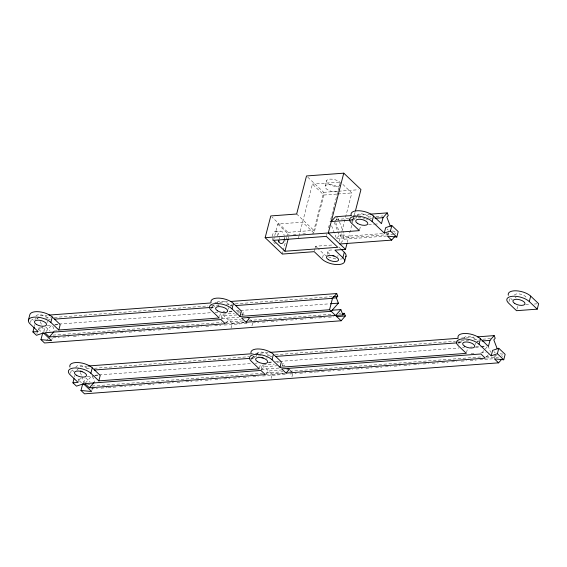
<?xml version="1.0" encoding="UTF-8"?>
<svg xmlns="http://www.w3.org/2000/svg" width="567" height="567" viewBox="0 0 567 567"><rect width="100%" height="100%" fill="white"/><g stroke="black" fill="none" stroke-linecap="round" stroke-linejoin="round"><path stroke-width="0.43" stroke-dasharray="2.83 2.13" d="M30.547 322.425L31.348 319.32M34.991 319.781L35.388 318.229M34.396 326.238L34.821 324.608M36.869 333.672L37.713 330.412M38.499 330.001L39.3 326.897M43.865 331.298L44.921 327.216M47.011 322.743L47.408 321.191M51.781 339.86L52.207 338.23M70.556 373.284L71.364 370.173M74.412 377.098L74.83 375.46M78.31 381.641L79.316 377.757M83.668 382.966L84.93 378.076M91.797 390.713L93.059 385.822M211.704 308.866L212.512 305.762M219.663 316.443L220.464 313.338M221.314 318.023L222.314 314.139L234.391 313.232M228.168 309.185L228.572 307.633M231.031 328.25L232.236 323.594L222.314 314.139M242.215 315.691L243.023 312.587L240.436 312.786M273.521 240.33L277.738 224.029L302.58 222.165L314.033 233.08L323.877 195.034L312.417 184.119L299.206 235.213M251.932 325.926L252.74 322.814M251.72 359.726L252.521 356.615M282.338 254.059L282.99 251.55M283.209 250.713L285.803 240.677M286.016 239.841L286.668 237.339M286.881 236.503L287.965 232.321L272.054 217.161M256.362 356.303L257.163 353.198M288.348 238.204L288.766 236.574M259.473 368.082L260.473 364.198M261.323 368.876L262.33 364.999L274.407 364.092M298.362 238.473L298.993 236.028M271.246 378.331L272.245 374.447L262.33 364.999M325.231 185.941L326.635 180.504M287.965 232.321L313.842 230.379L323.686 192.333L307.775 177.173M282.43 365.779L283.032 363.447L280.445 363.638M314.423 250.898L315.025 248.566M315.231 247.793L315.628 246.241L332.886 244.951M326.535 235.525L326.975 233.817M328.527 227.821L329.633 223.54M330.731 219.294L340.37 182.028L312.417 184.119M322.58 257.702L323.58 253.818L318.08 248.573M291.948 376.779L292.749 373.674M327.223 254.278L328.024 251.174M339.307 241.351L351.823 192.943L342.277 183.843M351.809 221.506L352.617 218.401M347.252 242.499L352.114 223.71M352.334 222.852L354.106 216.02M354.325 215.169L355.204 211.753M356.452 218.082L357.26 214.978M359.563 229.862L360.569 225.978M387.644 235.34L388.246 233.016M458.76 344.226L459.759 340.349L461.595 342.092M466.513 352.582L467.513 348.705M475.217 344.545L475.621 342.992M508.989 301.566L509.995 297.682L512.44 300.014M494.594 358.068L495.197 355.736M516.941 309.143L517.742 306.038M37.457 318.732L39.031 316.939M46.033 331.489L51.562 325.203L47.267 325.536M46.6 340.576L48.181 338.782M76.942 370.187L79.047 367.799M85.489 382.973L92.123 375.439M220.91 319.575L224.156 315.89L237.091 314.919M225.857 323.162L228.565 320.093L240.642 319.186M335.097 221.031L337.904 217.841L339.158 221.102M331.603 225.801L336.486 238.516L339.293 235.326L344.467 234.936L343.843 233.306M344.467 234.936L341.66 238.126L339.782 233.243M340.93 242.796L344.091 239.203L387.077 235.985M261.465 369.819L264.165 366.75L277.107 365.779M265.873 374.022L268.574 370.946L281.515 369.982M482.007 352.709L486.982 347.061M486.479 356.849L489.385 353.539M42.022 327.457L38.131 328.782L42.66 333.091M81.258 378.579L78.147 379.635L82.669 383.951M323.686 192.333L358.351 189.739M323.877 195.034L336.975 194.049M337.847 193.985L351.823 192.943M353.014 215.446L369.684 214.198M336.181 217.969L337.904 217.841M348.783 218.515L336.5 219.429L335.983 218.097M353.17 218.182L361.066 217.593M368.082 217.069L372.469 216.743M375.978 216.481L382.994 215.949M350.888 219.847L355.275 219.514M363.171 218.926L364.921 218.798M350.562 220.102L354.07 219.84M369.861 218.656L371.612 218.529M275.42 231.499L280.594 231.116A6.237 3.459 85.7 0 1 284.251 235.518M368.536 224.624L373.71 224.234M374.574 224.171L378.884 223.845M293.472 234.618L296.045 234.426M302.898 233.916L305.464 233.724M312.318 233.207L314.033 233.08M382.541 233.576L343.063 236.531L344.091 239.203M386.056 233.313L390.436 232.987M336.486 238.516L393.42 234.256M40.087 315.741L47.146 315.209M214.886 302.658L228.125 301.665M45.53 318.08L50.824 317.683M54.354 317.421L207.969 305.925M211.498 305.663L220.322 305.003M226.502 304.536L231.804 304.139M235.333 303.877L332.446 296.612M48.535 319.349L50.3 319.214M210.095 307.257L214.51 306.924M230.4 305.741L232.165 305.606M210.676 307.449L215.084 307.116M230.096 305.996L231.86 305.861M54.758 324.381L58.281 324.118M59.159 324.048L211.548 312.644M215.07 312.382L217.714 312.183M223.001 311.786L224.759 311.659M229.16 311.326L231.804 311.127M236.212 310.801L239.735 310.539M240.614 310.468L329.583 303.813M55.034 324.962L58.486 324.7M229.288 311.914L233.604 311.595M237.056 311.333L239.643 311.141M237.842 312.977L239.572 312.849M241.407 314.6L244.859 314.338L243.023 312.587M57.217 330.795L54.574 330.993L52.731 326.181M221.938 318.463L238.672 317.215M52.979 335.118L221.598 322.495M225.127 322.233L242.782 320.908M248.963 320.447L332.829 314.175M339.009 313.707L340.774 313.579M226.375 323.629L244.03 322.311M232.236 323.594L244.313 322.687M53.121 337.854L59.301 337.393M62.831 337.124L69.011 336.663M73.426 336.337L78.721 335.94M82.258 335.671L90.203 335.076M91.081 335.012L97.262 334.551M100.791 334.289L106.972 333.821M110.501 333.559L116.682 333.098M120.218 332.836L125.513 332.439M129.042 332.17L135.222 331.709M138.752 331.447L144.932 330.986M148.469 330.717L154.642 330.256M158.179 329.994L163.473 329.597M167.889 329.264L173.183 328.867M176.713 328.605L182.893 328.144M186.43 327.875L192.61 327.414M196.139 327.152L201.434 326.755M205.849 326.422L211.144 326.025M214.68 325.763L220.854 325.302M224.39 325.04L249.104 323.183M252.641 322.921L258.821 322.46M262.351 322.198L267.645 321.801M271.175 321.532L277.355 321.071M280.892 320.809L287.065 320.348M290.602 320.079L296.782 319.618M300.312 319.356L305.606 318.959M310.021 318.626L315.316 318.229M318.852 317.967L325.033 317.506M328.562 317.237L333.857 316.847M525.708 304.677L530.025 304.359M534.334 304.032L536.928 303.841M80.096 366.601L87.162 366.069M250.501 353.851L269.041 352.461M461.51 338.052L474.756 337.06M86.425 368.876L90.84 368.543M94.37 368.281L248.878 356.714M253.293 356.388L261.238 355.793M267.418 355.332L271.834 354.999M275.364 354.736L455.471 341.256M456.357 341.192L468.718 340.264M474.012 339.867L479.313 339.47M482.843 339.208L490.788 338.612M251.004 358.046L255.419 357.72M457.604 342.588L462.013 342.255M477.024 341.136L478.789 341.001M250.699 358.301L254.229 358.039M270.126 356.849L271.891 356.721M458.179 342.773L461.715 342.511M476.719 341.391L478.491 341.256M94.774 375.241L98.297 374.971M99.182 374.907L251.748 363.49M255.27 363.227L257.035 363.093M268.503 362.235L272.025 361.973M275.555 361.711L279.084 361.441M279.963 361.377L458.987 347.982M462.516 347.713L464.281 347.585M470.454 347.124L472.212 346.99M475.741 346.728L480.15 346.394M481.036 346.331L486.323 345.934M87.283 376.396L94.179 375.878M95.043 375.815L100.217 375.432M268.439 362.837L272.755 362.519M277.065 362.193L279.651 362.001M475.479 347.344L480.653 346.954M481.518 346.891L485.834 346.572M282.281 365.389L284.868 365.198L283.032 363.447M261.267 369.372L278.9 368.054M471.149 353.666L474.678 353.404M480.851 352.943L486.139 352.546M286.689 369.592L289.276 369.401M92.109 386.042L262.507 373.284M266.036 373.022L282.813 371.768M289.879 371.236L482.347 356.834M485.876 356.572L489.413 356.303M493.829 355.977L497.358 355.715M265.519 374.553L284.06 373.164M486.238 358.032L498.599 357.111M272.245 374.447L285.187 373.483M91.365 388.842L97.545 388.381M101.082 388.119L107.262 387.658M108.141 387.587L116.086 386.992M119.623 386.729L125.803 386.269M129.333 386.007L135.513 385.539M139.043 385.276L144.344 384.88M147.874 384.617L154.054 384.157M158.469 383.824L163.764 383.427M167.3 383.164L173.481 382.697M177.01 382.434L182.305 382.038M185.841 381.775L192.022 381.315M195.551 381.045L201.732 380.585M205.261 380.322L211.441 379.862M214.971 379.592L220.272 379.195M223.802 378.933L229.982 378.472M233.512 378.203L239.692 377.742M243.229 377.48L248.523 377.083M252.939 376.75L258.233 376.353M262.649 376.027L286.491 374.241M290.02 373.979L296.201 373.518M299.73 373.249L305.911 372.788M309.44 372.526L315.621 372.058M316.506 371.995L324.452 371.399M327.981 371.137L334.161 370.676M337.698 370.407L343.878 369.946M347.408 369.684L352.702 369.287M356.239 369.025L362.419 368.557M365.949 368.295L372.129 367.834M375.659 367.565L381.839 367.104M385.376 366.842L390.67 366.445M394.2 366.183L400.38 365.715M403.917 365.453L410.097 364.992M413.627 364.73L418.921 364.333M423.336 364L428.638 363.603M432.167 363.341L438.348 362.88M441.877 362.611L448.058 362.15M451.587 361.888L456.889 361.491M461.304 361.158L466.598 360.761M470.128 360.499L476.308 360.038M479.845 359.769L493.084 358.776M392.251 231.024L396.503 231.449M500.051 353.829L503.453 354.169M87.559 384.44L90.011 384.681M386.942 228.862L388.211 230.074M493.885 351.59L495.161 352.802M352.816 217.622L355.261 219.953M338.782 247.021L340.618 248.771M296.661 214.007L313.842 230.379M315.628 246.241L317.463 247.992M277.738 224.029L289.191 234.944M250.494 319.71L251.713 320.872M289.893 369.982L292.338 372.313M213.32 305.563L214.546 306.733M252.719 355.842L255.171 358.174M45.757 326.996L50.13 331.171M32.163 319.122L33.389 320.291M85.766 377.856L90.146 382.03M72.172 369.982L74.008 371.732M501.774 355.381L502.284 356.714M488.088 345.799L490.554 352.213M394.823 232.654L395.341 233.994M339.47 221.91L343.531 232.491M335.721 222.654L339.47 232.427M334.289 222.299L339.293 235.326M92.435 376.24L94.59 381.846M80.344 372.498L81.598 375.751M81.91 376.566L84.412 383.079M40.335 321.638L44.084 331.411M37.727 318.923A6.237 2.715 14.5 0 1 36.727 318.151M35.99 315.897A6.237 2.715 14.5 0 1 42.532 315.124A6.237 2.715 14.5 0 1 47.975 318.945M218.883 305.365A6.237 2.715 14.5 0 1 217.884 304.592M217.154 302.339A6.237 2.715 14.5 0 1 223.689 301.566A6.237 2.715 14.5 0 1 229.132 305.386M275.392 243.782A6.237 3.459 85.7 0 1 273.733 242.272M273.088 241.018A6.237 3.459 85.7 0 1 272.408 237.934M272.415 236.319A6.237 3.459 85.7 0 1 274.974 231.584A6.237 3.459 85.7 0 1 278.624 234.426M279.311 237.509A6.237 3.459 85.7 0 1 279.304 239.125M277.589 235.929A6.237 3.459 85.7 0 1 280.594 231.116M284.485 237.119A6.237 3.459 85.7 0 1 284.485 238.735M367.579 219.677A6.237 2.715 14.5 0 1 366.346 219.883M357.097 215.666A6.237 2.715 14.5 0 1 362.207 213.901A6.237 2.715 14.5 0 1 368.989 217.26M342.759 258.701A12.474 5.429 14.5 0 1 340.299 259.105M335.855 258.942A12.474 5.429 14.5 0 1 328.151 256.745M326.805 256.078A12.474 5.429 14.5 0 1 323.58 253.818M338.35 255.873A6.237 2.715 14.5 0 1 337.117 256.078M329.76 254.2A6.237 2.715 14.5 0 1 328.258 250.876A6.237 2.715 14.5 0 1 333.765 250.224M340.136 185.671A7.484 3.26 14.5 0 1 328.718 184.14A7.484 3.26 14.5 0 1 329.909 179.115A7.484 3.26 14.5 0 1 340.717 183.24M337.62 191.582A7.484 3.26 14.5 0 1 326.868 189.279A7.484 3.26 14.5 0 1 327.974 184.601A7.484 3.26 14.5 0 1 338.534 187.72M75.843 367.444A6.237 2.715 14.5 0 1 81.747 365.807A6.237 2.715 14.5 0 1 87.991 369.804M464.04 338.393A6.237 2.715 14.5 0 1 469.944 336.748A6.237 2.715 14.5 0 1 476.188 340.753M267.489 357.897A6.237 2.715 14.5 0 1 266.256 358.096M257 353.886A6.237 2.715 14.5 0 1 262.904 352.249A6.237 2.715 14.5 0 1 269.148 356.246M251.429 354.247A12.474 5.429 14.5 0 1 251.075 353.461M516.168 298.065A6.237 2.715 14.5 0 1 515.169 297.292M514.432 295.038A6.237 2.715 14.5 0 1 520.974 294.266A6.237 2.715 14.5 0 1 526.417 298.086M330.292 220.988L330.079 221.832L330.292 220.988"/><path stroke-width="0.85" d="M28.407 320.128L29.817 314.692A12.474 5.429 14.5 0 1 39.208 311.772A12.474 5.429 14.5 0 1 52.256 316.988L60.208 324.572L58.805 330.008L219.259 317.995L211.307 310.418A12.474 5.429 14.5 0 1 215.29 303.579A12.474 5.429 14.5 0 1 232.009 308.866L239.961 316.45L329.547 309.745L341.121 320.773L345.331 315.982L344.311 313.31L342.539 313.445M44.29 333.254L42.66 333.091L40.973 339.612L51.569 340.675L43.446 332.928L36.444 335.303L32.921 331.943L34.19 327.053M58.805 330.008L50.846 322.425L52.256 316.988M85.114 384.192L82.669 383.951L80.982 390.472L91.585 391.528L83.455 383.781L76.46 386.162L72.937 382.803L73.986 378.728M501.745 359.251L498.584 362.837L494.389 358.84L503.744 359.776L505.147 354.34L498.79 348.28L497.379 353.716L491.206 355.807L479.058 344.233A12.474 5.429 14.5 0 0 462.346 338.946A12.474 5.429 14.5 0 0 458.356 345.785L466.308 353.361L279.978 367.31L272.018 359.726A12.474 5.429 14.5 0 0 255.306 354.439A12.474 5.429 14.5 0 0 251.316 361.278L259.268 368.855L98.814 380.868L90.862 373.284L92.265 367.848A12.474 5.429 14.5 0 0 77.693 362.526A12.474 5.429 14.5 0 0 69.918 367.019M98.814 380.868L100.217 375.432L92.265 367.848M232.009 308.866L233.413 303.43A12.474 5.429 14.5 0 0 218.841 298.107A12.474 5.429 14.5 0 0 211.066 302.601M239.961 316.45L241.365 311.014L233.413 303.43M341.228 249.352L344.289 252.272L342.879 257.702A12.474 5.429 14.5 0 1 338.889 264.541A12.474 5.429 14.5 0 1 322.176 259.254L314.224 251.677L282.338 254.059L265.158 237.686L270.785 215.949L296.661 214.007L306.506 175.961L343.772 173.169L360.952 189.541L355.431 210.896M284.974 251.245L273.521 240.33L326.316 236.382L337.769 247.297L284.974 251.245L288.135 239.019M272.018 359.726L273.429 354.29A12.474 5.429 14.5 0 0 259.608 349.01A12.474 5.429 14.5 0 0 250.926 352.702M279.978 367.31L281.381 361.874L273.429 354.29M343.772 173.169L328.307 232.959L345.487 249.338L347.032 243.356M329.547 309.745L332.503 298.327L336.713 293.543L337.741 296.215L336.337 297.81L331.922 298.143M344.616 261.557L346.019 256.121M394.802 236.524L391.641 240.117L387.445 236.12L396.801 237.056L398.204 231.62L391.84 225.553L390.436 230.989L384.263 233.087L372.115 221.506L373.518 216.07A12.474 5.429 14.5 0 0 358.946 210.747A12.474 5.429 14.5 0 0 351.171 215.24M390.294 226.113L386.857 217.154L388.26 215.559L387.233 212.887L383.023 217.671L381.471 223.653L373.518 216.07M384.263 233.087L385.666 227.65L391.84 225.553M479.058 344.233L480.469 338.797A12.474 5.429 14.5 0 0 465.89 333.474A12.474 5.429 14.5 0 0 458.115 337.967M497.238 348.833L493.8 339.874L495.204 338.279L494.176 335.607L489.966 340.398L488.421 346.373L480.469 338.797M491.206 355.807L492.617 350.378L498.79 348.28M530.698 296.13L538.65 303.714L537.247 309.15L529.287 301.566L530.698 296.13A12.474 5.429 14.5 0 0 516.126 290.807A12.474 5.429 14.5 0 0 508.344 295.301M49.336 336.947L225.319 323.771L220.91 319.575L44.928 332.744L49.336 336.947L53.993 331.652M89.345 387.807L265.335 374.631L260.926 370.435L84.937 383.604L89.345 387.807L94.009 382.512M336.337 297.81L338.386 303.154L331.206 311.318L241.613 318.023L246.021 322.226L249.267 318.541L248.006 317.343M335.614 315.521L340.852 309.568L342.907 314.912L246.021 322.226M286.037 373.086L485.309 358.167L480.901 353.971L281.629 368.883L286.037 373.086L289.276 369.401L288.022 368.196M342.907 314.912L344.311 313.31M351.264 215.58L335.473 216.757L331.263 221.548L350.562 220.102M370.563 214.135L387.233 212.887M375.127 218.267L383.023 217.671M265.158 237.686L359.365 230.641L351.412 223.058A12.474 5.429 14.5 0 1 355.396 216.218A12.474 5.429 14.5 0 1 372.115 221.506M339.881 243.987L391.641 240.117M345.487 249.338L334.927 250.125L342.879 257.702M48.918 315.082L210.47 302.991M230.776 301.467L336.713 293.543M333.325 296.541L337.741 296.215M54.411 319.143L209.79 307.512M235.39 305.599L332.503 298.327M330.462 303.749L338.386 303.154M32.921 331.943L38.095 331.553L30.143 323.977A12.474 5.429 14.5 0 1 34.133 317.137A12.474 5.429 14.5 0 1 50.846 322.425M332.042 310.227L340.852 309.568M336.507 316.648L345.331 315.982M341.121 320.773L44.495 342.971L40.973 339.612M537.247 309.15L516.537 310.695L508.585 303.118A12.474 5.429 14.5 0 1 512.575 296.279A12.474 5.429 14.5 0 1 529.287 301.566M88.048 366.006L250.501 353.851M269.92 352.39L457.98 338.322M477.4 336.869L494.176 335.607M94.427 369.996L249.82 358.372M275.42 356.452L456.414 342.907M482.021 340.994L489.966 340.398M72.937 382.803L78.111 382.413L70.159 374.837A12.474 5.429 14.5 0 1 74.142 367.997A12.474 5.429 14.5 0 1 90.862 373.284M498.584 362.837L84.504 393.831L80.982 390.472M390.436 230.989L396.801 237.056M497.379 353.716L503.744 359.776M279.07 240.649A6.237 3.459 85.7 0 1 278.61 241.967M284.485 238.735A6.237 3.459 85.7 0 1 281.919 243.47A6.237 3.459 85.7 0 1 278.269 240.628M334.105 255.866A6.237 2.715 14.5 0 1 332.524 255.462M344.289 252.272A12.474 5.429 14.5 0 1 345.757 256.787M82.08 371.442A6.237 2.715 14.5 0 1 80.507 371.045M263.244 357.883A6.237 2.715 14.5 0 1 261.663 357.486M36.323 324.359A6.237 2.715 14.5 0 0 46.409 325.068A6.237 2.715 14.5 0 0 38.762 320.171A6.237 2.715 14.5 0 0 36.323 324.359M217.48 310.801A6.237 2.715 14.5 0 0 227.565 311.517A6.237 2.715 14.5 0 0 219.925 306.612A6.237 2.715 14.5 0 0 217.48 310.801M357.586 223.441A6.237 2.715 14.5 0 0 367.671 224.156A6.237 2.715 14.5 0 0 360.031 219.252A6.237 2.715 14.5 0 0 357.586 223.441M328.35 259.636A6.237 2.715 14.5 0 0 338.435 260.352A6.237 2.715 14.5 0 0 330.795 255.448A6.237 2.715 14.5 0 0 328.35 259.636M76.332 375.219A6.237 2.715 14.5 0 0 86.418 375.928A6.237 2.715 14.5 0 0 78.778 371.031A6.237 2.715 14.5 0 0 76.332 375.219M257.489 361.661A6.237 2.715 14.5 0 0 267.574 362.37A6.237 2.715 14.5 0 0 259.934 357.472A6.237 2.715 14.5 0 0 257.489 361.661M464.529 346.168A6.237 2.715 14.5 0 0 474.614 346.876A6.237 2.715 14.5 0 0 466.974 341.979A6.237 2.715 14.5 0 0 464.529 346.168M514.765 303.501A6.237 2.715 14.5 0 0 524.851 304.21A6.237 2.715 14.5 0 0 517.203 299.312A6.237 2.715 14.5 0 0 514.765 303.501"/></g></svg>
